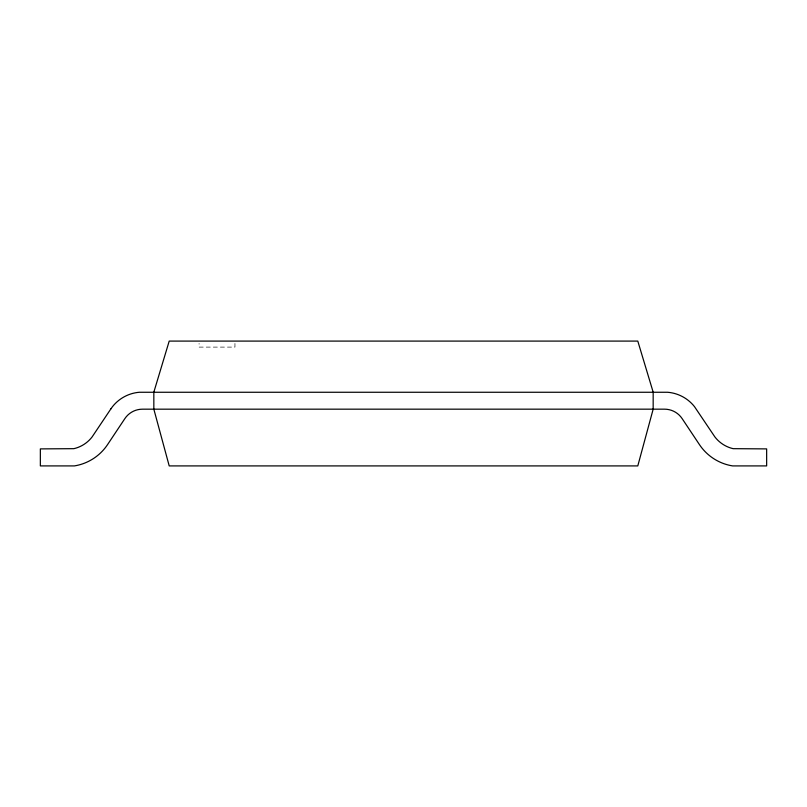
<?xml version="1.0" encoding="UTF-8"?>
<svg xmlns="http://www.w3.org/2000/svg" width="807" height="807" viewBox="0 0 807 807"><rect width="100%" height="100%" fill="white"/><g stroke="black" fill="none" stroke-linecap="round" stroke-linejoin="round"><path stroke-width="0.61" stroke-dasharray="4.04 3.03" d="M234.948 343.489L234.948 347.101L199.087 347.101L199.087 343.489"/><path stroke-width="1.21" d="M653.166 409.169L637.792 465.911L169.208 465.911L153.834 409.169L153.834 392.152L169.208 341.089L637.792 341.089L653.166 392.152L653.166 409.169M110.872 408.897L92.089 436.96A32.159 32.159 0 0 1 73.861 448.672L40.35 448.894L40.35 465.911L74.395 465.911A49.197 49.197 0 0 0 107.553 444.607L124.853 418.621A21.184 21.184 0 0 1 142.486 409.179L664.514 409.169A21.184 21.184 0 0 1 682.147 418.621L699.447 444.607A49.197 49.197 0 0 0 732.605 465.911L766.65 465.911L766.65 448.894L733.139 448.672A32.159 32.159 0 0 1 714.911 436.96L694.494 406.647A38.222 38.222 0 0 0 667.641 392.263L139.359 392.263A38.222 38.222 0 0 0 112.506 406.647L110.872 408.897"/></g></svg>
